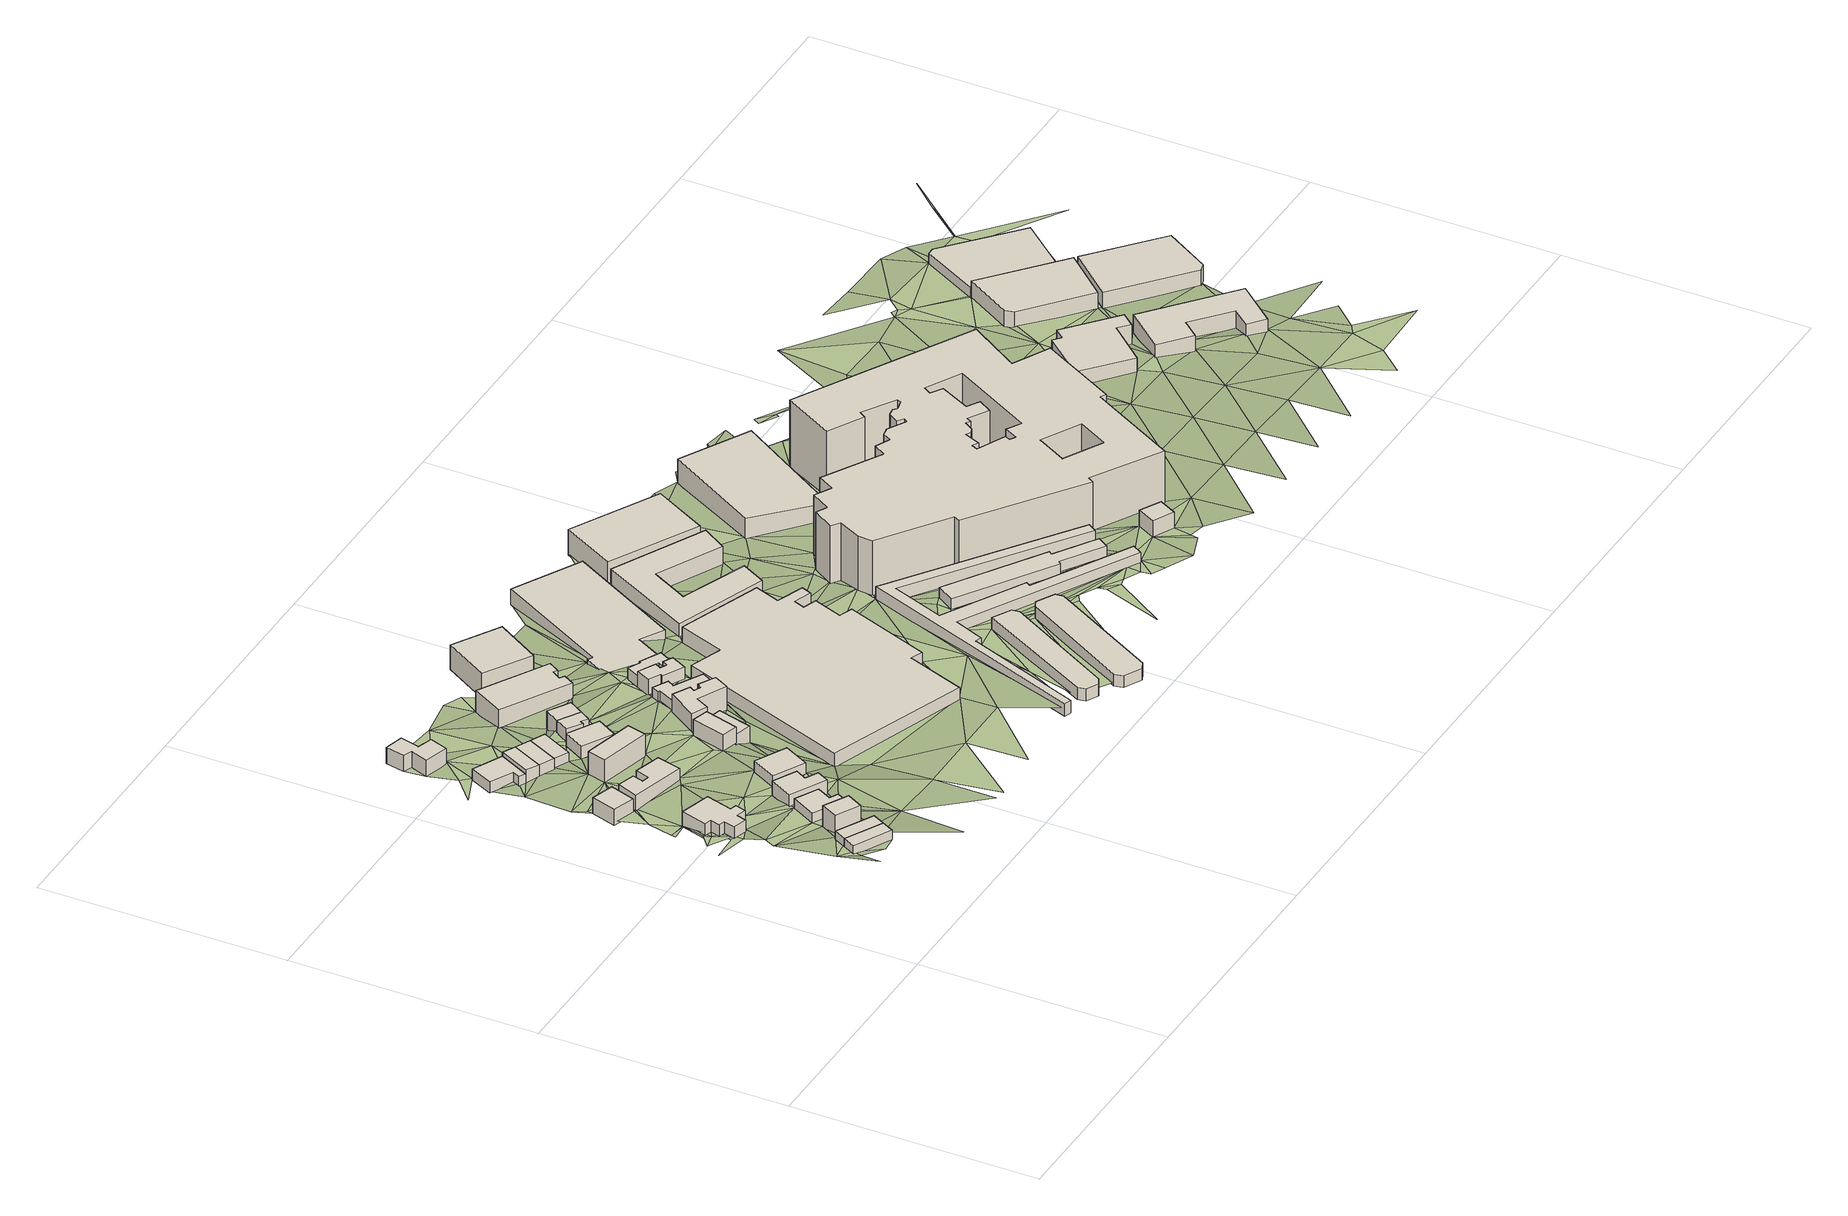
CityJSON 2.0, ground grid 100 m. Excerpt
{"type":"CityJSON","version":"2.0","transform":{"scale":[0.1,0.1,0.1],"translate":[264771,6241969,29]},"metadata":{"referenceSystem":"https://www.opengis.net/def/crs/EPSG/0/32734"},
"CityObjects":{
"building1":{"type":"Building","attributes":{"address":"39 Queens Park Road Woodstock Cape Town","building":"house","building:levels":"1","footprint":{"type":"Polygon"},"plus_code":"C2XQX9XJ+XCR","ground_height":56.1,"building_height":4.1,"roof_height":60.2},"geometry":[{"type":"Solid","lod":"1","boundaries":[[[[0,1,2,3]],[[1,4,5,2]],[[4,6,7,5]],[[6,0,3,7]],[[3,2,5,7]],[[6,4,1,0]]]]}]},
"building2":{"type":"Building","attributes":{"address":"37 Queens Park Road Woodstock Cape Town","building":"house","building:levels":"1","footprint":{"type":"Polygon"},"plus_code":"C2XVXXXR+X7R","ground_height":56.1,"building_height":4.1,"roof_height":60.2},"geometry":[{"type":"Solid","lod":"1","boundaries":[[[[0,6,7,3]],[[6,8,9,7]],[[8,10,11,9]],[[10,0,3,11]],[[3,7,9,11]],[[10,8,6,0]]]]}]},
"building3":{"type":"Building","attributes":{"address":"114 Upper Balfour Street Woodstock Cape Town","building":"house","building:levels":"1","footprint":{"type":"Polygon"},"plus_code":"C2XFXVXF+X8X","ground_height":50.17,"building_height":4.1,"roof_height":54.27},"geometry":[{"type":"Solid","lod":"1","boundaries":[[[[12,13,14,15]],[[13,16,17,14]],[[16,18,19,17]],[[18,20,21,19]],[[20,22,23,21]],[[22,24,25,23]],[[24,26,27,25]],[[26,28,29,27]],[[28,30,31,29]],[[30,32,33,31]],[[32,34,35,33]],[[34,12,15,35]],[[15,14,17,19,21,23,25,27,29,31,33,35]],[[34,32,30,28,26,24,22,20,18,16,13,12]]]]}]},
"building4":{"type":"Building","attributes":{"address":"35 Queens Park Road Woodstock Cape Town","building":"house","building:levels":"2","footprint":{"type":"Polygon"},"plus_code":"C3X5XFXP+X7X","ground_height":56.1,"building_height":6.9,"roof_height":63},"geometry":[{"type":"Solid","lod":"1","boundaries":[[[[36,37,38,39]],[[37,40,41,38]],[[40,42,43,41]],[[42,36,39,43]],[[39,38,41,43]],[[42,40,37,36]]]]}]},
"building5":{"type":"Building","attributes":{"address":"111 Upper Balfour Street Salt River Cape Town","building":"house","building:levels":"2","footprint":{"type":"Polygon"},"plus_code":"C2X5XVX8+X2W","ground_height":45.78,"building_height":6.9,"roof_height":52.68},"geometry":[{"type":"Solid","lod":"1","boundaries":[[[[44,45,46,47]],[[45,48,49,46]],[[48,50,51,49]],[[50,44,47,51]],[[47,46,49,51]],[[50,48,45,44]]]]}]},
"building6":{"type":"Building","attributes":{"address":"33 Queens Park Road Woodstock Cape Town","building":"house","building:levels":"1","footprint":{"type":"Polygon"},"plus_code":"C3XCX3X8+XQV","ground_height":53.96,"building_height":4.1,"roof_height":58.06},"geometry":[{"type":"Solid","lod":"1","boundaries":[[[[52,53,54,55]],[[53,56,57,54]],[[56,58,59,57]],[[58,60,61,59]],[[60,62,63,61]],[[62,52,55,63]],[[55,54,57,59,61,63]],[[62,60,58,56,53,52]]]]}]},
"building7":{"type":"Building","attributes":{"address":"40 Queens Park Road Salt River Cape Town","building":"house","building:levels":"1","footprint":{"type":"Polygon"},"plus_code":"C3X8X2X9+XMR","ground_height":49.6,"building_height":4.1,"roof_height":53.7},"geometry":[{"type":"Solid","lod":"1","boundaries":[[[[64,65,66,67]],[[65,68,69,66]],[[68,70,71,69]],[[70,72,73,71]],[[72,74,75,73]],[[74,76,77,75]],[[76,78,79,77]],[[78,64,67,79]],[[67,66,69,71,73,75,77,79]],[[78,76,74,72,70,68,65,64]]]]}]},
"building8":{"type":"Building","attributes":{"address":"31 Queens Park Road Woodstock Cape Town","building":"house","building:levels":"1","footprint":{"type":"Polygon"},"plus_code":"C3XPXHXF+X6W","ground_height":53.96,"building_height":4.1,"roof_height":58.06},"geometry":[{"type":"Solid","lod":"1","boundaries":[[[[80,81,82,83]],[[81,84,85,82]],[[84,86,87,85]],[[86,88,89,87]],[[88,90,91,89]],[[90,80,83,91]],[[83,82,85,87,89,91]],[[90,88,86,84,81,80]]]]}]},
"building9":{"type":"Building","attributes":{"address":"1 Hares Crescent Salt River Cape Town","building":"house","building:levels":"1","footprint":{"type":"Polygon"},"plus_code":"C2XCX3XH+X9W","ground_height":43.16,"building_height":4.1,"roof_height":47.26},"geometry":[{"type":"Solid","lod":"1","boundaries":[[[[92,93,94,95]],[[93,96,97,94]],[[96,98,99,97]],[[98,100,101,99]],[[100,102,103,101]],[[102,92,95,103]],[[95,94,97,99,101,103]],[[102,100,98,96,93,92]]]]}]},
"building10":{"type":"Building","attributes":{"address":"2 Hares Crescent Salt River Cape Town","building":"house","building:levels":"1","footprint":{"type":"Polygon"},"plus_code":"C2XQXVXV+X4R","ground_height":44.95,"building_height":4.1,"roof_height":49.05},"geometry":[{"type":"Solid","lod":"1","boundaries":[[[[104,92,105,106]],[[92,102,103,107,105]],[[102,108,109,110,107,103]],[[108,104,106,110,109]],[[106,105,107,110]],[[108,102,92,104]]]]}]},
"building11":{"type":"Building","attributes":{"address":"42 Hares Avenue Salt River Cape Town","building":"house","building:levels":"2","footprint":{"type":"Polygon"},"plus_code":"C2X6X8XM+XQR","ground_height":41.91,"building_height":6.9,"roof_height":48.81},"geometry":[{"type":"Solid","lod":"1","boundaries":[[[[111,112,113,114]],[[112,115,116,113]],[[115,117,118,116]],[[117,119,120,118]],[[119,121,122,120]],[[121,123,124,122]],[[123,125,126,124]],[[125,111,114,126]],[[114,113,116,118,120,122,124,126]],[[125,123,121,119,117,115,112,111]]]]}]},
"building12":{"type":"Building","attributes":{"address":"29 Queens Park Road Woodstock Cape Town","building":"house","building:levels":"1","footprint":{"type":"Polygon"},"plus_code":"C4X8X3XC+XWV","ground_height":52.58,"building_height":4.1,"roof_height":56.68},"geometry":[{"type":"Solid","lod":"1","boundaries":[[[[127,128,129,130]],[[128,131,132,129]],[[131,133,134,132]],[[133,127,130,134]],[[130,129,132,134]],[[133,131,128,127]]]]}]},
"building13":{"type":"Building","attributes":{"address":"38 Queens Park Road Salt River Cape Town","building":"apartments","building:levels":"3","footprint":{"type":"Polygon"},"plus_code":"C3XFXFXV+XMX","ground_height":47.53,"building_height":9.7,"roof_height":57.23},"geometry":[{"type":"Solid","lod":"1","boundaries":[[[[135,136,137,138]],[[136,139,140,137]],[[139,141,142,140]],[[141,135,138,142]],[[138,137,140,142]],[[141,139,136,135]]]]}]},
"building14":{"type":"Building","attributes":{"address":"3 Hares Crescent Salt River Cape Town","building":"house","building:levels":"1","footprint":{"type":"Polygon"},"plus_code":"C3X3X9XV+XCX","ground_height":44.95,"building_height":4.1,"roof_height":49.05},"geometry":[{"type":"Solid","lod":"1","boundaries":[[[[143,104,106,144]],[[104,108,110,106]],[[108,145,146,110]],[[145,143,144,146]],[[144,106,110,146]],[[145,108,104,143]]]]}]},
"building15":{"type":"Building","attributes":{"address":"4 Hares Crescent Salt River Cape Town","building":"house","building:levels":"1","footprint":{"type":"Polygon"},"plus_code":"C3X9X9X2+XCX","ground_height":44.95,"building_height":4.1,"roof_height":49.05},"geometry":[{"type":"Solid","lod":"1","boundaries":[[[[147,148,146,144]],[[148,149,150,146]],[[149,151,152,150]],[[151,147,144,152]],[[144,146,150,152]],[[151,149,148,147]]]]}]},
"building16":{"type":"Building","attributes":{"address":"5 Hares Crescent Salt River Cape Town","building":"house","building:levels":"1","footprint":{"type":"Polygon"},"plus_code":"C3XXX5XF+XJV","ground_height":46.31,"building_height":4.1,"roof_height":50.41},"geometry":[{"type":"Solid","lod":"1","boundaries":[[[[153,154,155,156]],[[154,157,158,155]],[[157,159,160,158]],[[159,153,156,160]],[[156,155,158,160]],[[159,157,154,153]]]]}]},
"building17":{"type":"Building","attributes":{"address":"113 Upper Balfour Street Salt River Cape Town","building":"house","building:levels":"2","footprint":{"type":"Polygon"},"plus_code":"C4XVXJXW+X2X","ground_height":49.34,"building_height":6.9,"roof_height":56.24},"geometry":[{"type":"Solid","lod":"1","boundaries":[[[[161,162,163,164,165,166]],[[162,167,168,164,163]],[[167,169,170,168]],[[169,161,166,165,170]],[[165,164,168,170]],[[169,167,162,161]]]]}]},
"building18":{"type":"Building","attributes":{"address":"6 Hares Crescent Salt River Cape Town","building":"house","building:levels":"1","footprint":{"type":"Polygon"},"plus_code":"C4X4XHXH+XGX","ground_height":46.31,"building_height":4.1,"roof_height":50.41},"geometry":[{"type":"Solid","lod":"1","boundaries":[[[[171,172,173,174]],[[172,175,176,173]],[[175,177,178,176]],[[177,179,180,178]],[[179,181,182,180]],[[181,171,174,182]],[[174,173,176,178,180,182]],[[181,179,177,175,172,171]]]]}]},
"building19":{"type":"Building","attributes":{"address":"115 Upper Balfour Street Salt River Cape Town","building":"house","building:levels":"2","footprint":{"type":"Polygon"},"plus_code":"C5X6X8X5+X3V","ground_height":46.22,"building_height":6.9,"roof_height":53.12},"geometry":[{"type":"Solid","lod":"1","boundaries":[[[[183,184,166,163]],[[184,185,186,166]],[[185,187,188,186]],[[187,183,163,188]],[[163,166,186,188]],[[187,185,184,183]]]]}]},
"building20":{"type":"Building","attributes":{"address":"7A Hares Crescent Salt River Cape Town","building":"house","building:levels":"1","footprint":{"type":"Polygon"},"plus_code":"C4X9X9XQ+X4W","ground_height":46.31,"building_height":4.1,"roof_height":50.41},"geometry":[{"type":"Solid","lod":"1","boundaries":[[[[189,190,182,174]],[[190,191,192,182]],[[191,193,194,192]],[[193,189,174,194]],[[174,182,192,194]],[[193,191,190,189]]]]}]},
"building21":{"type":"Building","attributes":{"address":"25A Queens Park Road Salt River Cape Town","building":"house","building:levels":"2","footprint":{"type":"Polygon"},"plus_code":"C5XHXJXW+X7W","ground_height":49.38,"building_height":6.9,"roof_height":56.28},"geometry":[{"type":"Solid","lod":"1","boundaries":[[[[195,196,197,198,199]],[[196,200,201,197]],[[200,202,203,201]],[[202,204,205,203]],[[204,206,207,208,205]],[[206,209,210,211,208,207]],[[209,212,213,211,210]],[[212,214,215,213]],[[214,216,217,218,215]],[[216,195,199,198,218,217]],[[198,197,201,203,205,208,211,213,215,218]],[[216,214,212,209,206,204,202,200,196,195]]]]}]},
"building22":{"type":"Building","attributes":{"address":"37 Hares Avenue Woodstock Cape Town","building":"office","building:levels":"2","footprint":{"type":"Polygon"},"plus_code":"C4XQXVX5+XGX","ground_height":42.61,"building_height":6.9,"roof_height":49.51},"geometry":[{"type":"Solid","lod":"1","boundaries":[[[[219,220,221,222]],[[220,223,224,221]],[[223,225,226,224]],[[225,227,228,226]],[[227,229,230,228]],[[229,231,232,230]],[[231,233,234,232]],[[233,219,222,234]],[[222,221,224,226,228,230,232,234]],[[233,231,229,227,225,223,220,219]]]]}]},
"building23":{"type":"Building","attributes":{"address":"25 Queens Park Road Salt River Cape Town","building":"house","building:levels":"1","footprint":{"type":"Polygon"},"plus_code":"C5XMXFX6+XHV","ground_height":49.38,"building_height":4.1,"roof_height":53.48},"geometry":[{"type":"Solid","lod":"1","boundaries":[[[[235,236,217,199]],[[236,237,210,217]],[[237,238,207,210]],[[238,239,240,207]],[[239,241,242,240]],[[241,243,244,242]],[[243,245,246,244]],[[245,247,248,246]],[[247,249,250,248]],[[249,235,199,250]],[[199,217,210,207,240,242,244,246,248,250]],[[249,247,245,243,241,239,238,237,236,235]]]]}]},
"building24":{"type":"Building","attributes":{"address":"23A Queens Park Road Salt River Cape Town","building":"house","building:levels":"1","footprint":{"type":"Polygon"},"plus_code":"C6X2XCX3+XGR","ground_height":49.38,"building_height":4.1,"roof_height":53.48},"geometry":[{"type":"Solid","lod":"1","boundaries":[[[[251,252,253,254,255,256]],[[252,257,258,259,254,253]],[[257,260,261,262,259,258]],[[260,263,264,262,261]],[[263,265,266,264]],[[265,267,268,266]],[[267,269,270,268]],[[269,271,272,270]],[[271,273,274,272]],[[273,251,256,255,274]],[[255,254,259,262,264,266,268,270,272,274]],[[273,271,269,267,265,263,260,257,252,251]]]]}]},
"building25":{"type":"Building","attributes":{"address":"28 Queens Park Road Salt River Cape Town","building":"manufacture","building:levels":"3","footprint":{"type":"Polygon"},"plus_code":"C5XFX8X5+XMR","ground_height":41.15,"building_height":9.7,"roof_height":50.85},"geometry":[{"type":"Solid","lod":"1","boundaries":[[[[275,276,277,278]],[[276,279,280,277]],[[279,281,282,280]],[[281,275,278,282]],[[278,277,280,282]],[[281,279,276,275]]]]}]},
"building26":{"type":"Building","attributes":{"address":"23 Queens Park Road Salt River Cape Town","building":"house","building:levels":"1","footprint":{"type":"Polygon"},"plus_code":"C6X9X2XM+X9R","ground_height":47.38,"building_height":4.1,"roof_height":51.48},"geometry":[{"type":"Solid","lod":"1","boundaries":[[[[265,283,284,285]],[[283,286,287,284]],[[286,288,289,287]],[[288,290,291,289]],[[290,251,256,291]],[[251,273,292,256]],[[273,293,294,292]],[[293,295,296,294]],[[295,267,297,296]],[[267,265,285,297]],[[285,284,287,289,291,256,292,294,296,297]],[[267,295,293,273,251,290,288,286,283,265]]]]}]},
"building27":{"type":"Building","attributes":{"address":"33 Brickfield Road Salt River Cape Town","building":"industrial","building:levels":"2","footprint":{"type":"Polygon"},"plus_code":"C7XJX8X2+X5X","ground_height":41.68,"building_height":6.9,"roof_height":48.58},"geometry":[{"type":"Solid","lod":"1","boundaries":[[[[298,299,300,301]],[[299,302,303,300]],[[302,304,305,303]],[[304,306,307,305]],[[306,308,309,307]],[[308,310,311,309]],[[310,312,313,311]],[[312,314,315,313]],[[314,316,317,315]],[[316,318,319,317]],[[318,320,321,319]],[[320,322,323,321]],[[322,324,325,323]],[[324,326,327,325]],[[326,328,329,327]],[[328,298,301,329]],[[301,300,303,305,307,309,311,313,315,317,319,321,323,325,327,329]],[[328,326,324,322,320,318,316,314,312,310,308,306,304,302,299,298]]]]}]},
"building28":{"type":"Building","attributes":{"address":"21 Queens Park Road Salt River Cape Town","building":"manufacture","building:levels":"1","footprint":{"type":"Polygon"},"plus_code":"C7XQX5X5+XXR","ground_height":41.12,"building_height":4.1,"roof_height":45.22},"geometry":[{"type":"Solid","lod":"1","boundaries":[[[[330,331,332,333]],[[331,334,335,332]],[[334,336,337,335]],[[336,338,339,337]],[[338,340,341,339]],[[340,342,343,341]],[[342,344,345,343]],[[344,330,333,345]],[[333,332,335,337,339,341,343,345]],[[344,342,340,338,336,334,331,330]]]]}]},
"building29":{"type":"Building","attributes":{"building":"warehouse","building:levels":"1","footprint":{"type":"Polygon"},"plus_code":"CCX3XXX4+XFW","ground_height":45.04,"building_height":4.1,"roof_height":49.14},"geometry":[{"type":"Solid","lod":"1","boundaries":[[[[346,347,348,349]],[[347,350,351,348]],[[350,352,353,351]],[[352,354,355,353]],[[354,356,357,355]],[[356,358,359,357]],[[358,346,349,359]],[[349,348,351,353,355,357,359]],[[358,356,354,352,350,347,346]]]]}]},
"building30":{"type":"Building","attributes":{"building":"warehouse","building:levels":"1","footprint":{"type":"Polygon"},"plus_code":"CCXRXXXJ+X4R","ground_height":44.79,"building_height":4.1,"roof_height":48.89},"geometry":[{"type":"Solid","lod":"1","boundaries":[[[[360,361,362,363]],[[361,364,365,362]],[[364,366,367,365]],[[366,368,369,367]],[[368,370,371,369]],[[370,372,373,371]],[[372,374,375,373]],[[374,360,363,375]],[[363,362,365,367,369,371,373,375]],[[374,372,370,368,366,364,361,360]]]]}]},
"building31":{"type":"Building","attributes":{"address":"20 Brickfield Road Salt River Cape Town","building":"industrial","building:levels":"2","footprint":{"type":"Polygon"},"plus_code":"CCX8XRX4+XCV","ground_height":39.58,"building_height":6.9,"roof_height":46.48},"geometry":[{"type":"Solid","lod":"1","boundaries":[[[[376,377,378,379]],[[377,380,381,378]],[[380,382,383,381]],[[382,384,385,383]],[[384,386,387,385]],[[386,388,389,387]],[[388,390,391,389]],[[390,376,379,391]],[[379,378,381,383,385,387,389,391]],[[390,388,386,384,382,380,377,376]]]]}]},
"building32":{"type":"Building","attributes":{"building":"warehouse","building:levels":"1","footprint":{"type":"Polygon"},"plus_code":"CFXGXXXG+X7X","ground_height":43.72,"building_height":4.1,"roof_height":47.82},"geometry":[{"type":"Solid","lod":"1","boundaries":[[[[392,393,394,395]],[[393,396,397,394]],[[396,398,399,397]],[[398,400,401,399]],[[400,402,403,401]],[[402,404,405,403]],[[404,406,407,405]],[[406,408,409,407]],[[408,410,411,409]],[[410,412,413,411]],[[412,414,415,413]],[[414,416,417,415]],[[416,418,419,417]],[[418,392,395,419]],[[395,394,397,399,401,403,405,407,409,411,413,415,417,419]],[[418,416,414,412,410,408,406,404,402,400,398,396,393,392]]]]}]},
"building33":{"type":"Building","attributes":{"address":"Brickfield Park 16 Brickfield Road Salt River Cape Town","building":"industrial","building:levels":"3","footprint":{"type":"Polygon"},"plus_code":"CCX6X3X6+X2V","ground_height":38.46,"building_height":9.7,"roof_height":48.16},"geometry":[{"type":"Solid","lod":"1","boundaries":[[[[420,421,422,423]],[[421,424,425,422]],[[424,426,427,425]],[[426,420,423,427]],[[423,422,425,427]],[[426,424,421,420]]]]}]},
"building34":{"type":"Building","attributes":{"building":"warehouse","building:levels":"1","footprint":{"type":"Polygon"},"plus_code":"CFXVX8X7+XGX","ground_height":43.72,"building_height":4.1,"roof_height":47.82},"geometry":[{"type":"Solid","lod":"1","boundaries":[[[[428,429,430,431]],[[429,432,433,430]],[[432,434,435,433]],[[434,436,437,435]],[[436,438,439,437]],[[438,440,441,439]],[[440,442,443,441]],[[442,428,431,443]],[[431,430,433,435,437,439,441,443]],[[442,440,438,436,434,432,429,428]]]]}]},
"building35":{"type":"Building","attributes":{"address":"16 Pickwick Road Salt River Cape Town","building":"office","building:levels":"2","footprint":{"type":"Polygon"},"plus_code":"CJXPXGXV+X5R","ground_height":44.02,"building_height":6.9,"roof_height":50.92},"geometry":[{"type":"Solid","lod":"1","boundaries":[[[[444,445,446,447]],[[445,448,449,446]],[[448,450,451,449]],[[450,444,447,451]],[[447,446,449,451]],[[450,448,445,444]]]]}]},
"building36":{"type":"Building","attributes":{"building":"parking","building:levels":"3","amenity":"parking","footprint":{"type":"Polygon"},"plus_code":"CGXPXCXX+X6V","ground_height":36.58,"building_height":9.7,"roof_height":46.28},"geometry":[{"type":"Solid","lod":"1","boundaries":[[[[452,453,454,455]],[[453,456,457,454]],[[456,458,459,457]],[[458,452,455,459]],[[455,454,457,459]],[[458,456,453,452]]]]}]},
"building37":{"type":"Building","attributes":{"address":"Upper East Side 31 Brickfield Road 7935 Cape Town","building":"apartments","building:levels":"8","building:flats":"250","footprint":{"type":"Polygon"},"plus_code":"CGXGXWX8+XHX","ground_height":41.28,"building_height":23.7,"roof_height":64.98},"geometry":[{"type":"Solid","lod":"1","boundaries":[[[[460,461,462,463]],[[461,464,465,462]],[[464,466,467,465]],[[466,468,469,467]],[[468,470,471,469]],[[470,472,473,471]],[[472,474,475,473]],[[474,476,477,475]],[[476,478,479,477]],[[478,480,481,479]],[[480,482,483,481]],[[482,484,485,483]],[[484,486,487,485]],[[486,488,489,487]],[[488,490,491,489]],[[490,492,493,491]],[[492,494,495,493]],[[494,496,497,495]],[[496,498,499,497]],[[498,500,501,499]],[[500,502,503,501]],[[502,504,505,503]],[[504,506,507,505]],[[506,508,509,507]],[[508,510,511,509]],[[510,512,513,511]],[[512,514,515,513]],[[514,516,517,515]],[[516,518,519,517]],[[518,520,521,519]],[[520,522,523,521]],[[522,524,525,523]],[[524,526,527,525]],[[526,528,529,527]],[[528,530,531,529]],[[530,460,463,531]],[[532,533,534,535]],[[533,536,537,534]],[[536,538,539,537]],[[538,532,535,539]],[[540,541,542,543]],[[541,544,545,542]],[[544,546,547,545]],[[546,548,549,547]],[[548,550,551,549]],[[550,552,553,551]],[[552,554,555,553]],[[554,556,557,555]],[[556,558,559,557]],[[558,560,561,559]],[[560,562,563,561]],[[562,564,565,563]],[[564,566,567,565]],[[566,568,569,567]],[[568,570,571,569]],[[570,572,573,571]],[[572,574,575,573]],[[574,576,577,575]],[[576,578,579,577]],[[578,580,581,579]],[[580,540,543,581]],[[463,462,465,467,469,471,473,475,477,479,481,483,485,487,489,491,493,495,497,499,501,503,505,507,509,511,513,515,517,519,521,523,525,527,529,531],[535,534,537,539],[543,542,545,547,549,551,553,555,557,559,561,563,565,567,569,571,573,575,577,579,581]],[[530,528,526,524,522,520,518,516,514,512,510,508,506,504,502,500,498,496,494,492,490,488,486,484,482,480,478,476,474,472,470,468,466,464,461,460],[538,536,533,532],[580,578,576,574,572,570,568,566,564,562,560,558,556,554,552,550,548,546,544,541,540]]]]}]},
"building38":{"type":"Building","attributes":{"address":"Salt River Cape Town","building":"industrial","building:levels":"2","footprint":{"type":"Polygon"},"plus_code":"CVXGXRX3+X9X","ground_height":34.43,"building_height":6.9,"roof_height":41.33},"geometry":[{"type":"Solid","lod":"1","boundaries":[[[[582,583,584,585]],[[583,586,587,584]],[[586,588,589,587]],[[588,590,591,589]],[[590,592,593,591]],[[592,594,595,593]],[[594,596,597,595]],[[596,582,585,597]],[[585,584,587,589,591,593,595,597]],[[596,594,592,590,588,586,583,582]]]]}]},
"building39":{"type":"Building","attributes":{"address":"Salt River Cape Town","building":"industrial","building:levels":"2","footprint":{"type":"Polygon"},"plus_code":"C3XGXHX4+XXW","ground_height":33.86,"building_height":6.9,"roof_height":40.76},"geometry":[{"type":"Solid","lod":"1","boundaries":[[[[598,599,600,601]],[[599,602,603,600]],[[602,604,605,603]],[[604,606,607,605]],[[606,608,609,607]],[[608,610,611,609]],[[610,612,613,611]],[[612,598,601,613]],[[601,600,603,605,607,609,611,613]],[[612,610,608,606,604,602,599,598]]]]}]},
"building40":{"type":"Building","attributes":{"address":"Salt River Cape Town","building":"industrial","building:levels":"2","footprint":{"type":"Polygon"},"plus_code":"C2XQXWX7+XVV","ground_height":31.36,"building_height":6.9,"roof_height":38.26},"geometry":[{"type":"Solid","lod":"1","boundaries":[[[[614,615,616,617]],[[615,618,619,616]],[[618,620,621,619]],[[620,622,623,621]],[[622,614,617,623]],[[617,616,619,621,623]],[[622,620,618,615,614]]]]}]},
"building41":{"type":"Building","attributes":{"address":"1 Dickens Road Salt River Cape Town","building":"industrial","building:levels":"2","footprint":{"type":"Polygon"},"plus_code":"C4X7XQXG+X5W","ground_height":31.26,"building_height":6.9,"roof_height":38.16},"geometry":[{"type":"Solid","lod":"1","boundaries":[[[[624,625,626,627]],[[625,628,629,626]],[[628,630,631,629]],[[630,632,633,631]],[[632,624,627,633]],[[627,626,629,631,633]],[[632,630,628,625,624]]]]}]},
"building42":{"type":"Building","attributes":{"address":"Salt River Cape Town","building":"industrial","building:levels":"1","footprint":{"type":"Polygon"},"plus_code":"C3X8XXX6+X9R","ground_height":30.79,"building_height":4.1,"roof_height":34.89},"geometry":[{"type":"Solid","lod":"1","boundaries":[[[[634,635,636,637]],[[635,638,639,636]],[[638,640,641,639]],[[640,642,643,641]],[[642,634,637,643]],[[637,636,639,641,643]],[[642,640,638,635,634]]]]}]},
"terrain1":{"type":"TINRelief","geometry":[{"type":"CompositeSurface","lod":"1","boundaries":[[[644,645,646]],[[644,646,647]],[[644,647,648]],[[649,647,646]],[[650,651,644]],[[650,644,648]],[[4,647,649]],[[652,653,654]],[[655,656,657]],[[653,656,655]],[[37,651,650]],[[53,658,651]],[[657,656,659]],[[652,658,660]],[[661,656,653]],[[656,662,659]],[[656,661,662]],[[663,657,659]],[[663,664,665]],[[661,653,666]],[[650,667,37]],[[652,660,653]],[[668,667,650]],[[651,37,53]],[[664,663,13]],[[663,659,13]],[[650,8,668]],[[664,13,669]],[[658,52,660]],[[670,667,668]],[[53,52,658]],[[671,660,672]],[[673,669,674]],[[8,670,668]],[[669,13,675]],[[8,676,670]],[[672,660,52]],[[669,675,674]],[[56,53,37]],[[677,48,678]],[[37,676,56]],[[679,680,681]],[[678,48,45]],[[6,682,8]],[[683,672,52]],[[672,684,679]],[[674,675,74]],[[13,685,675]],[[74,45,674]],[[678,139,677]],[[685,13,680]],[[679,684,680]],[[676,8,682]],[[683,90,672]],[[683,52,62]],[[684,672,90]],[[682,6,686]],[[678,45,139]],[[687,677,136]],[[60,58,62]],[[682,56,676]],[[45,74,139]],[[687,688,689]],[[680,684,685]],[[683,62,690]],[[691,692,693]],[[56,682,58]],[[136,677,139]],[[139,74,694]],[[58,690,62]],[[694,695,696]],[[697,688,687]],[[675,685,698]],[[684,90,131]],[[689,688,699]],[[694,696,700]],[[701,697,687]],[[700,139,694]],[[701,687,136]],[[90,702,131]],[[703,685,684]],[[704,690,58]],[[703,684,131]],[[58,682,704]],[[121,125,123]],[[691,693,705]],[[125,691,705]],[[702,706,707]],[[685,703,698]],[[690,704,707]],[[702,708,131]],[[136,148,701]],[[700,709,139]],[[705,693,92]],[[707,708,702]],[[707,704,708]],[[136,149,148]],[[700,710,709]],[[112,117,115]],[[136,154,149]],[[698,703,169]],[[710,698,711]],[[704,682,712]],[[713,705,92]],[[136,714,154]],[[112,705,713]],[[713,92,104]],[[715,716,703]],[[712,682,717]],[[703,716,169]],[[718,708,704]],[[169,711,698]],[[149,154,153]],[[713,104,147]],[[117,112,719]],[[709,710,167]],[[153,151,149]],[[708,718,715]],[[713,719,112]],[[714,720,154]],[[710,711,167]],[[704,712,721]],[[161,169,716]],[[714,709,722]],[[715,185,716]],[[153,172,151]],[[721,718,704]],[[723,713,147]],[[723,147,151]],[[714,722,720]],[[172,153,724]],[[711,169,167]],[[725,151,172]],[[709,167,722]],[[716,185,161]],[[723,719,713]],[[718,185,715]],[[153,726,724]],[[720,722,726]],[[151,725,193]],[[193,723,151]],[[724,727,728]],[[724,726,727]],[[167,729,722]],[[730,712,731]],[[167,162,729]],[[727,726,732]],[[723,220,719]],[[732,733,727]],[[721,712,730]],[[729,235,722]],[[162,200,729]],[[726,722,247]],[[734,185,718]],[[733,732,735]],[[162,187,200]],[[719,220,736]],[[726,245,732]],[[723,193,737]],[[187,185,734]],[[247,722,235]],[[200,187,738]],[[735,737,193]],[[726,247,245]],[[204,738,187]],[[732,739,735]],[[718,721,740]],[[741,736,220]],[[734,204,187]],[[249,247,235]],[[245,742,732]],[[220,281,741]],[[743,744,236]],[[734,718,745]],[[744,237,236]],[[739,732,742]],[[737,735,739]],[[734,238,204]],[[721,730,740]],[[220,746,281]],[[245,243,742]],[[730,747,748]],[[742,243,749]],[[241,239,243]],[[750,742,749]],[[751,752,753]],[[754,739,742]],[[753,755,751]],[[745,238,734]],[[737,756,752]],[[757,749,243]],[[756,737,739]],[[757,243,239]],[[281,746,758]],[[759,739,754]],[[753,752,756]],[[739,759,756]],[[745,239,238]],[[746,753,760]],[[761,762,763]],[[763,762,764]],[[756,759,765]],[[748,740,730]],[[758,746,760]],[[766,767,761]],[[768,765,759]],[[745,757,239]],[[761,763,766]],[[756,769,753]],[[769,760,753]],[[745,265,757]],[[765,339,756]],[[760,770,758]],[[745,771,265]],[[769,770,760]],[[765,771,339]],[[771,745,339]],[[339,745,772]],[[773,774,769]],[[775,748,776]],[[775,740,748]],[[770,769,774]],[[772,299,339]],[[777,740,778]],[[779,341,339]],[[779,339,299]],[[778,740,775]],[[780,781,782]],[[783,774,773]],[[779,299,784]],[[346,782,785]],[[786,778,775]],[[416,775,776]],[[782,787,780]],[[374,788,789]],[[298,784,299]],[[786,790,778]],[[782,346,787]],[[779,784,791]],[[786,775,416]],[[356,788,374]],[[792,793,790]],[[794,787,346]],[[795,793,792]],[[795,322,320]],[[784,298,796]],[[790,786,416]],[[779,791,344]],[[322,795,324]],[[794,346,797]],[[298,328,798]],[[416,792,790]],[[328,326,798]],[[797,346,358]],[[799,795,792]],[[800,801,802]],[[298,798,796]],[[326,796,798]],[[799,324,795]],[[803,804,428]],[[358,356,372]],[[797,358,372]],[[804,803,410]],[[801,800,805]],[[372,356,374]],[[799,792,416]],[[806,807,808]],[[809,344,791]],[[326,324,810]],[[428,804,811]],[[372,812,797]],[[803,428,442]],[[803,442,410]],[[813,796,326]],[[324,799,810]],[[799,416,814]],[[802,801,815]],[[797,816,794]],[[817,344,809]],[[813,326,810]],[[813,805,796]],[[809,791,818]],[[805,815,801]],[[812,808,819]],[[416,820,814]],[[821,428,811]],[[819,808,807]],[[799,822,810]],[[812,816,797]],[[442,440,410]],[[823,428,821]],[[821,811,824]],[[805,813,825]],[[810,826,813]],[[827,828,829]],[[805,825,815]],[[416,830,820]],[[818,791,384]],[[831,814,820]],[[816,812,819]],[[825,813,826]],[[823,821,824]],[[794,816,832]],[[833,829,828]],[[815,825,384]],[[833,816,819]],[[834,833,828]],[[835,836,826]],[[825,826,836]],[[410,440,837]],[[416,838,830]],[[816,833,834]],[[824,839,823]],[[384,825,840]],[[840,825,836]],[[837,841,410]],[[816,834,842]],[[823,843,432]],[[818,384,420]],[[820,830,844]],[[842,845,832]],[[836,846,847]],[[816,842,832]],[[836,847,840]],[[832,845,848]],[[420,384,840]],[[438,837,440]],[[839,843,823]],[[837,438,436]],[[832,848,849]],[[847,850,840]],[[843,839,436]],[[838,844,830]],[[436,841,837]],[[832,445,839]],[[832,849,445]],[[851,420,852]],[[444,436,839]],[[853,420,840]],[[854,850,847]],[[849,855,445]],[[436,444,841]],[[838,841,844]],[[839,445,444]],[[444,844,841]],[[445,855,856]],[[844,444,857]],[[850,854,858]],[[852,420,853]],[[445,856,448]],[[448,856,859]],[[858,860,850]],[[861,850,860]],[[857,444,862]],[[863,864,858]],[[860,858,864]],[[859,865,448]],[[450,862,444]],[[866,867,868]],[[865,450,448]],[[458,850,861]],[[868,869,866]],[[859,870,865]],[[871,860,864]],[[872,873,874]],[[861,860,875]],[[871,864,876]],[[877,878,866]],[[866,869,877]],[[450,865,862]],[[869,879,880]],[[881,882,853]],[[883,884,876]],[[880,885,869]],[[869,885,877]],[[884,886,876]],[[871,876,886]],[[877,885,887]],[[884,883,888]],[[889,887,885]],[[890,871,886]],[[891,874,873]],[[892,887,889]],[[458,861,875]],[[881,853,458]],[[886,893,890]],[[894,889,885]],[[885,895,894]],[[890,893,896]],[[897,889,894]],[[870,898,865]],[[893,899,900]],[[901,881,458]],[[458,875,902]],[[896,893,900]],[[862,865,903]],[[904,894,895]],[[901,458,902]],[[901,905,906]],[[875,907,902]],[[902,908,901]],[[908,905,901]],[[909,904,910]],[[911,912,862]],[[913,904,895]],[[911,862,903]],[[903,865,898]],[[914,915,910]],[[875,916,907]],[[913,910,904]],[[914,910,913]],[[902,907,917]],[[898,918,919]],[[916,917,907]],[[920,911,903]],[[921,922,923]],[[875,492,916]],[[924,922,921]],[[903,898,925]],[[926,923,922]],[[920,927,911]],[[898,919,925]],[[928,926,922]],[[920,903,929]],[[916,930,917]],[[929,903,925]],[[931,927,492]],[[927,920,929]],[[916,492,930]],[[919,932,933]],[[934,917,930]],[[935,925,919]],[[929,936,927]],[[937,917,934]],[[492,927,938]],[[936,938,927]],[[919,933,935]],[[930,492,939]],[[940,929,925]],[[936,929,941]],[[934,930,942]],[[938,936,941]],[[938,939,492]],[[935,940,925]],[[929,943,941]],[[933,944,945]],[[943,929,940]],[[930,939,942]],[[942,937,934]],[[594,938,941]],[[935,933,945]],[[939,938,946]],[[943,940,947]],[[938,594,946]],[[940,935,948]],[[935,945,949]],[[942,950,937]],[[594,592,590]],[[939,950,942]],[[951,943,947]],[[948,947,940]],[[949,948,935]],[[594,590,946]],[[946,952,939]],[[939,952,950]],[[947,953,951]],[[945,954,955]],[[947,598,953]],[[949,945,956]],[[952,946,957]],[[949,958,948]],[[959,957,946]],[[948,960,961]],[[590,962,946]],[[945,955,963]],[[948,958,960]],[[964,953,598]],[[950,952,965]],[[956,945,963]],[[950,966,967]],[[958,949,956]],[[590,964,962]],[[950,965,966]],[[962,959,946]],[[598,968,964]],[[960,969,961]],[[970,952,957]],[[960,958,969]],[[971,972,973]],[[972,966,965]],[[965,952,970]],[[974,964,968]],[[975,968,598]],[[976,956,963]],[[963,955,977]],[[974,962,964]],[[965,970,978]],[[963,979,976]],[[972,965,980]],[[979,963,977]],[[976,981,956]],[[981,975,598]],[[973,972,982]],[[983,976,979]],[[965,978,980]],[[984,974,968]],[[975,984,968]],[[970,642,978]],[[624,962,974]],[[980,982,972]],[[985,981,976]],[[981,984,975]],[[614,642,970]],[[614,962,624]],[[614,986,642]],[[614,624,986]],[[982,980,987]],[[988,987,980]],[[642,986,634]],[[624,989,986]],[[988,990,987]],[[991,990,988]],[[988,634,991]],[[634,986,992]],[[990,991,993]],[[634,992,991]],[[990,993,994]],[[995,993,991]],[[996,994,993]]]}]}
},
"vertices":[
[182,385,271],[156,335,271],[156,335,312],[182,385,312],[306,257,271],[306,257,312],[332,306,271],[332,306,312],
[358,356,271],[358,356,312],[208,435,271],[208,435,312],
[271,976,189],[145,1012,189],[145,1012,253],[271,976,253],[114,905,189],[114,905,253],[143,897,189],[143,897,253],[131,858,189],[131,858,253],[157,851,189],[157,851,253],[144,805,189],[144,805,253],[201,788,189],[201,788,253],[213,828,189],[213,828,253],[254,816,189],[254,816,253],[267,861,189],[267,861,253],[240,868,189],[240,868,253],
[392,475,250],[294,528,250],[294,528,340],[392,475,340],[258,460,250],[258,460,340],[356,408,250],[356,408,340],
[158,1215,168],[191,1317,168],[191,1317,237],[158,1215,237],[99,1346,168],[99,1346,237],[67,1244,168],[67,1244,237],
[350,671,250],[297,571,250],[297,571,291],[350,671,291],[426,504,250],[426,504,291],[447,545,250],[447,545,291],[413,563,250],[413,563,291],[444,622,250],[444,622,291],
[416,1248,168],[307,1279,168],[307,1279,247],[416,1248,247],[289,1222,168],[289,1222,247],[260,1229,168],[260,1229,247],[274,1274,168],[274,1274,247],[202,1296,168],[202,1296,247],[168,1210,168],[168,1210,247],[391,1149,168],[391,1149,247],
[364,697,229],[509,621,229],[509,621,291],[364,697,291],[534,669,229],[534,669,291],[483,696,229],[483,696,291],[508,741,229],[508,741,291],[414,791,229],[414,791,291],
[254,1786,136],[134,1845,136],[134,1845,183],[254,1786,183],[88,1752,136],[88,1752,183],[181,1706,136],[181,1706,183],[166,1675,136],[166,1675,183],[192,1662,136],[192,1662,183],
[305,1761,136],[254,1786,200],[305,1761,200],[192,1662,200],[243,1633,136],[243,1633,183],[243,1633,200],
[187,1975,129],[213,2050,129],[213,2050,198],[187,1975,198],[152,2069,129],[152,2069,198],[173,2148,129],[173,2148,198],[96,2168,129],[96,2168,198],[77,2089,129],[77,2089,198],[115,2076,129],[115,2076,198],[86,2004,129],[86,2004,198],
[641,849,229],[515,915,229],[515,915,277],[641,849,277],[460,812,229],[460,812,277],[587,746,229],[587,746,277],
[500,1410,185],[290,1463,185],[290,1463,282],[500,1410,282],[270,1386,185],[270,1386,282],[480,1332,185],[480,1332,282],
[365,1732,136],[365,1732,200],[303,1604,136],[303,1604,200],
[365,1732,160],[303,1604,160],[361,1576,160],[361,1576,200],[425,1704,160],[425,1704,200],
[445,1629,160],[396,1544,160],[396,1544,214],[445,1629,214],[518,1474,160],[518,1474,214],[568,1559,160],[568,1559,214],
[680,1071,203],[719,1210,203],[719,1210,241],[719,1210,272],[680,1071,272],[680,1071,241],[653,1229,203],[653,1229,272],[614,1089,203],[614,1089,272],
[502,1696,160],[468,1641,160],[468,1641,214],[502,1696,214],[526,1604,160],[526,1604,214],[534,1617,160],[534,1617,214],[561,1599,160],[561,1599,214],[589,1643,160],[589,1643,214],
[719,1210,172],[680,1071,172],[747,1052,172],[747,1052,241],[786,1192,172],[786,1192,241],
[502,1696,136],[589,1643,136],[625,1702,136],[625,1702,214],[539,1755,136],[539,1755,214],
[758,1368,172],[681,1249,172],[681,1249,273],[758,1368,273],[758,1368,245],[744,1220,172],[744,1220,273],[773,1274,172],[773,1274,273],[891,1217,172],[891,1217,273],[923,1279,172],[923,1279,245],[923,1279,273],[856,1315,172],[856,1315,245],[856,1315,273],[843,1297,172],[843,1297,273],[815,1310,172],[815,1310,273],[827,1331,172],[827,1331,245],[827,1331,273],
[821,1887,113],[548,2044,113],[548,2044,205],[821,1887,205],[476,1915,113],[476,1915,205],[747,1758,113],[747,1758,205],[773,1804,113],[773,1804,205],[754,1816,113],[754,1816,205],[778,1853,113],[778,1853,205],[794,1843,113],[794,1843,205],
[758,1368,204],[827,1331,204],[856,1315,204],[923,1279,204],[958,1346,204],[958,1346,245],[845,1407,204],[845,1407,245],[861,1436,204],[861,1436,245],[800,1469,204],[800,1469,245],[785,1437,204],[785,1437,245],[792,1434,204],[792,1434,245],
[866,1561,138],[837,1504,138],[837,1504,225],[837,1504,245],[866,1561,245],[866,1561,225],[886,1478,138],[886,1478,225],[886,1478,245],[880,1469,138],[880,1469,225],[880,1469,245],[966,1423,138],[966,1423,245],[1000,1489,138],[1000,1489,245],[961,1509,138],[961,1509,245],[949,1487,138],[949,1487,245],[923,1500,138],[923,1500,245],[936,1525,138],[936,1525,245],
[821,1953,113],[931,2135,113],[931,2135,218],[821,1953,218],[745,2246,113],[745,2246,218],[635,2064,113],[635,2064,218],
[1034,1554,138],[1034,1554,225],[1000,1489,225],[951,1597,138],[951,1597,225],[947,1590,138],[947,1590,225],[895,1616,138],[895,1616,225],[936,1525,225],[946,1545,138],[946,1545,225],[972,1531,138],[972,1531,225],[961,1509,225],
[1590,1457,128],[1250,1580,128],[1250,1580,196],[1590,1457,196],[1182,1394,128],[1182,1394,196],[1050,1442,128],[1050,1442,196],[791,738,128],[791,738,196],[1361,530,128],[1361,530,196],[1448,767,128],[1448,767,196],[1497,749,128],[1497,749,196],[1625,1095,128],[1625,1095,196],[1570,1116,128],[1570,1116,196],[1613,1233,128],[1613,1233,196],[1557,1253,128],[1557,1253,196],[1574,1298,128],[1574,1298,196],[1647,1271,128],[1647,1271,196],[1663,1313,128],[1663,1313,196],[1552,1354,128],[1552,1354,196],
[1227,2253,95],[978,1798,95],[978,1798,162],[1227,2253,162],[958,1809,95],[958,1809,162],[891,1689,95],[891,1689,162],[1090,1584,95],[1090,1584,162],[1153,1701,95],[1153,1701,162],[1249,1648,95],[1249,1648,162],[1499,2105,95],[1499,2105,162],
[1799,626,150],[1546,156,150],[1546,156,201],[1799,626,201],[1552,122,150],[1552,122,201],[1599,97,150],[1599,97,201],[1629,111,150],[1629,111,201],[1877,555,150],[1877,555,201],[1873,585,150],[1873,585,201],
[1681,78,150],[1688,43,150],[1688,43,199],[1681,78,199],[1759,5,150],[1759,5,199],[1791,19,150],[1791,19,199],[2037,462,150],[2037,462,199],[2033,494,150],[2033,494,199],[1960,534,150],[1960,534,199],[1931,521,150],[1931,521,199],
[1719,1573,91],[1448,1678,91],[1448,1678,175],[1719,1573,175],[1528,1829,91],[1528,1829,175],[1792,1696,91],[1792,1696,175],[1855,1797,91],[1855,1797,175],[1485,1985,91],[1485,1985,175],[1288,1611,91],[1288,1611,175],[1665,1473,91],[1665,1473,175],
[1481,147,134],[1658,617,134],[1658,617,188],[1481,147,188],[1684,609,134],[1684,609,188],[1734,733,134],[1734,733,188],[2420,350,134],[2420,350,188],[2443,390,134],[2443,390,188],[2056,607,134],[2056,607,188],[2067,625,134],[2067,625,188],[1742,806,134],[1742,806,188],[1822,1021,134],[1822,1021,188],[2467,557,134],[2467,557,188],[2491,593,134],[2491,593,188],[1799,1090,134],[1799,1090,188],[1452,156,134],[1452,156,188],
[1965,2034,82],[1615,2222,82],[1615,2222,192],[1965,2034,192],[1496,2003,82],[1496,2003,192],[1847,1815,82],[1847,1815,192],
[1851,815,143],[2224,572,143],[2224,572,188],[1851,815,188],[2236,581,143],[2236,581,188],[2400,475,143],[2400,475,188],[2430,522,143],[2430,522,188],[2266,628,143],[2266,628,188],[2276,642,143],[2276,642,188],[1898,887,143],[1898,887,188],
[2613,455,150],[2575,383,150],[2575,383,219],[2613,455,219],[2658,339,150],[2658,339,219],[2696,411,150],[2696,411,219],
[2210,2090,69],[1986,1706,69],[1986,1706,173],[2210,2090,173],[2209,1490,69],[2209,1490,173],[2487,1939,69],[2487,1939,173],
[1988,1433,67],[1938,1355,67],[1938,1355,360],[1988,1433,360],[1896,1379,67],[1896,1379,360],[1841,1293,67],[1841,1293,360],[1875,1269,67],[1875,1269,360],[1830,1178,67],[1830,1178,360],[1825,1117,67],[1825,1117,360],[2091,926,67],[2091,926,360],[2080,903,67],[2080,903,360],[2513,589,67],[2513,589,360],[2528,614,67],[2528,614,360],[2801,450,67],[2801,450,360],[2999,810,67],[2999,810,360],[3022,797,67],[3022,797,360],[3191,1107,67],[3191,1107,360],[3042,1184,67],[3042,1184,360],[3175,1395,67],[3175,1395,360],[2479,1781,67],[2479,1781,360],[2363,1574,67],[2363,1574,360],[2505,1496,67],[2505,1496,360],[2522,1523,67],[2522,1523,360],[2653,1443,67],[2653,1443,360],[2645,1425,67],[2645,1425,360],[2606,1416,67],[2606,1416,360],[2592,1429,67],[2592,1429,360],[2563,1425,67],[2563,1425,360],[2534,1382,67],[2534,1382,360],[2556,1365,67],[2556,1365,360],[2548,1350,67],[2548,1350,360],[2473,1392,67],[2473,1392,360],[2439,1386,67],[2439,1386,360],[2418,1352,67],[2418,1352,360],[2360,1379,67],[2360,1379,360],[2329,1330,67],[2329,1330,360],[2093,1464,67],[2093,1464,360],[2054,1396,67],[2054,1396,360],[2816,790,67],[2749,667,67],[2749,667,360],[2816,790,360],[2593,752,67],[2593,752,360],[2660,874,67],[2660,874,360],[2905,1312,67],[2724,982,67],[2724,982,360],[2905,1312,360],[2665,1016,67],[2665,1016,360],[2637,961,67],[2637,961,360],[2615,974,67],[2615,974,360],[2625,996,67],[2625,996,360],[2508,1051,67],[2508,1051,360],[2519,1073,67],[2519,1073,360],[2544,1061,67],[2544,1061,360],[2572,1127,67],[2572,1127,360],[2592,1116,67],[2592,1116,360],[2612,1123,67],[2612,1123,360],[2634,1159,67],[2634,1159,360],[2651,1148,67],[2651,1148,360],[2663,1168,67],[2663,1168,360],[2745,1120,67],[2745,1120,360],[2779,1175,67],[2779,1175,360],[2729,1205,67],[2729,1205,360],[2792,1329,67],[2792,1329,360],[2744,1360,67],[2744,1360,360],[2763,1389,67],[2763,1389,360],
[3582,962,39],[3715,1113,39],[3715,1113,123],[3582,962,123],[3759,1075,39],[3759,1075,123],[3804,1127,39],[3804,1127,123],[3609,1296,39],[3609,1296,123],[3576,1257,39],[3576,1257,123],[3546,1283,39],[3546,1283,123],[3402,1118,39],[3402,1118,123],
[3825,1102,41],[3692,946,41],[3692,946,118],[3825,1102,118],[3809,847,41],[3809,847,118],[3865,913,41],[3865,913,118],[4012,789,41],[4012,789,118],[3952,719,41],[3952,719,118],[4017,664,41],[4017,664,118],[4153,823,41],[4153,823,118],
[4079,1470,23],[3783,1727,23],[3783,1727,93],[4079,1470,93],[3672,1538,23],[3672,1538,93],[3681,1500,23],[3681,1500,93],[3924,1295,23],[3924,1295,93],
[4093,1461,23],[3933,1279,23],[3933,1279,92],[4093,1461,92],[4218,1032,23],[4218,1032,92],[4250,1040,23],[4250,1040,92],[4362,1227,23],[4362,1227,92],
[4220,1715,16],[3942,1963,16],[3942,1963,59],[4220,1715,59],[3911,1962,16],[3911,1962,59],[3787,1734,16],[3787,1734,59],[4050,1514,16],[4050,1514,59],
[103,375,285],[97,198,324],[149,299,285],[156,335,285],[182,385,285],[244,250,271],[208,435,285],[103,625,252],[147,767,212],[144,805,212],[14,799,212],[48,862,212],[103,875,212],[97,903,212],[123,667,252],[114,905,212],[201,788,212],[131,858,212],[143,897,212],[118,993,212],[79,1021,189],[75,1003,189],[157,851,212],[258,460,271],[354,375,271],[103,1125,189],[356,408,271],[213,828,212],[254,816,229],[67,1244,189],[158,1215,189],[168,1210,189],[392,475,271],[74,1418,168],[103,1370,168],[267,861,229],[271,976,229],[240,868,229],[605,375,175],[364,697,250],[354,875,229],[354,1125,206],[605,125,163],[103,1620,152],[166,1675,152],[88,1752,142],[509,621,233],[103,1880,142],[7,1795,142],[134,1845,142],[274,1274,185],[260,1229,206],[289,1222,206],[192,1662,152],[391,1149,206],[181,1706,152],[307,1279,185],[243,1633,160],[508,741,233],[515,915,236],[605,625,233],[187,1975,142],[483,696,233],[534,669,233],[587,746,233],[480,1332,197],[416,1248,206],[605,1125,203],[856,375,158],[354,1880,136],[500,1410,197],[641,849,236],[605,875,236],[856,125,157],[791,738,143],[354,2130,125],[518,1474,197],[856,625,143],[605,1370,197],[476,1915,136],[526,1604,173],[502,1696,173],[568,1559,173],[561,1599,173],[534,1617,173],[681,1249,203],[1106,375,162],[897,115,157],[605,1620,173],[589,1643,173],[856,1125,172],[625,1702,173],[533,2164,113],[747,1758,149],[773,1274,204],[856,1620,184],[1361,530,153],[605,2130,113],[837,1504,184],[815,1310,204],[843,1297,204],[1050,1442,138],[821,1887,149],[1106,125,169],[1357,375,161],[880,1469,204],[886,1478,204],[754,1816,149],[773,1804,149],[794,1843,149],[866,1561,184],[778,1853,149],[891,1689,184],[966,1423,204],[821,1953,149],[895,1616,184],[856,1880,149],[936,1525,184],[923,1500,184],[961,1509,184],[949,1487,204],[951,1597,184],[972,1531,184],[946,1545,184],[947,1590,184],[958,1809,149],[931,2135,121],[1034,1554,162],[1182,1394,138],[978,1798,149],[1106,2130,120],[1608,625,154],[1452,156,172],[1448,767,133],[1497,749,154],[1249,1648,128],[1658,617,154],[1481,147,172],[1608,375,160],[1227,2253,100],[1288,1611,128],[1546,156,165],[1608,875,150],[1684,609,154],[1629,111,165],[1681,78,165],[1625,1095,142],[1485,1985,105],[1608,1125,142],[1570,1116,142],[1734,733,150],[1613,1233,142],[1665,1473,128],[1858,625,150],[1608,1370,128],[1830,1178,134],[1448,1678,128],[1608,1620,116],[1528,1829,105],[1858,875,143],[1742,806,143],[1719,1573,116],[1858,125,163],[2091,428,156],[2037,462,156],[1496,2003,95],[1841,1293,119],[2067,625,147],[2033,494,156],[1858,1370,119],[1825,1117,134],[1792,1696,106],[2360,375,154],[1615,2222,95],[1847,1815,91],[2122,444,156],[2080,903,135],[2109,625,147],[1875,1269,119],[2224,572,147],[2056,607,147],[1858,1620,106],[1896,1379,119],[2109,125,160],[2253,343,154],[2200,372,156],[2109,875,135],[2091,926,135],[2420,350,154],[2192,408,156],[2285,352,154],[1938,1355,119],[1988,1433,109],[2360,625,143],[2491,593,135],[2443,390,154],[1986,1706,95],[2467,557,143],[2354,317,154],[2400,475,154],[2513,589,135],[2361,279,154],[2054,1396,109],[2093,1464,109],[2417,251,154],[2520,192,164],[2209,1490,109],[1858,2130,82],[2109,2130,74],[2210,2090,74],[2329,1330,98],[2624,227,164],[2648,269,150],[2528,614,135],[2360,1379,98],[2695,244,164],[2363,1574,86],[2360,1620,86],[2801,450,144],[2418,1352,98],[2439,1386,98],[2861,375,144],[2544,1061,104],[2519,1073,104],[2508,1051,104],[2625,996,119],[2861,125,159],[2505,1496,88],[2593,752,119],[2749,667,127],[2660,874,119],[2479,1781,76],[2473,1392,98],[2592,1116,104],[2572,1127,104],[2615,974,119],[2637,961,119],[2414,2037,69],[2267,2128,69],[2548,1350,88],[2534,1382,88],[2665,1016,104],[2563,1425,88],[2612,1123,104],[2556,1365,88],[2651,1148,104],[2522,1523,76],[2816,790,108],[2634,1159,104],[2592,1429,88],[2745,1120,93],[2724,982,119],[2653,1443,88],[2663,1168,104],[3112,375,133],[2606,1416,88],[2645,1425,88],[2451,2079,69],[2507,1942,69],[3112,625,117],[2779,1175,93],[2473,2109,69],[2443,2087,69],[2611,1880,69],[2589,2094,62],[2729,1205,104],[2792,1329,78],[3022,797,99],[2999,810,99],[2905,1312,78],[2763,1389,78],[2744,1360,78],[2861,1620,68],[2889,1720,68],[3112,125,150],[3362,375,123],[3112,875,99],[2682,2009,62],[2763,1981,60],[2697,2035,62],[2755,1968,60],[3362,625,107],[2874,1934,60],[3191,1107,81],[2867,1921,60],[3362,875,87],[3112,1620,57],[3042,1184,81],[3362,125,137],[3613,375,107],[3112,1880,49],[3613,625,91],[3362,1125,68],[3147,2173,42],[3362,1370,53],[3362,1620,44],[3613,875,72],[3402,1118,68],[3362,1880,39],[3582,962,72],[3613,125,117],[3864,375,92],[3613,1370,39],[3692,946,72],[3809,847,57],[3864,625,77],[3543,1909,27],[3715,1113,54],[3613,1620,30],[3759,1075,41],[3971,123,94],[4065,228,91],[4017,664,73],[3672,1538,30],[3952,719,77],[3681,1500,39],[3864,875,57],[3865,913,57],[3924,1295,26],[4115,375,88],[3804,1127,41],[3613,1880,27],[3587,1919,27],[3563,1934,27],[3864,1125,41],[4012,789,49],[3783,1727,24],[3431,2136,33],[3632,1972,27],[3613,2130,22],[3933,1279,26],[4115,875,49],[4115,625,73],[4340,232,94],[3787,1734,24],[4157,402,88],[3911,1962,18],[4153,823,49],[3864,2130,11],[4252,503,81],[4218,1032,35],[4365,625,81],[4067,1497,23],[3970,2082,11],[3942,1963,18],[4371,1240,24],[4108,1962,11],[4115,1880,11],[4241,1703,10],[4111,1959,11],[4239,2112,5],[4443,1677,10],[4357,2240,0]
]}
